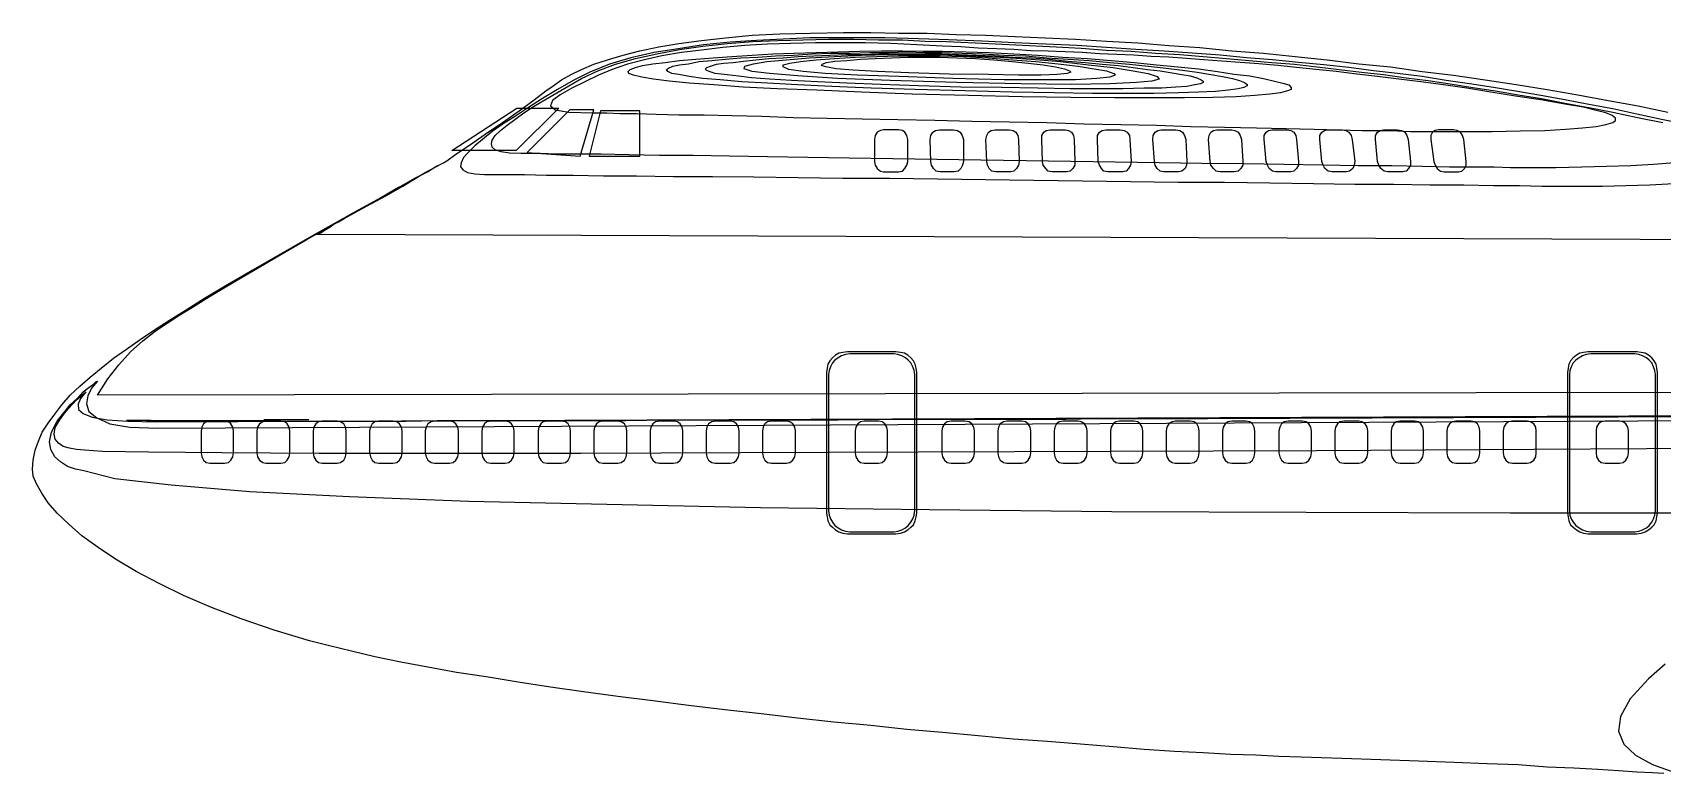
# Model space of a CAD drawing. Extents: x 895 to 2905, y -3 to 221.
# Drawn here: x 1257.5 to 1385.3, y 0.3 to 58.4 of the extents above; entities that cross this region are included whole.
import ezdxf

# ---------------------------------------------------------------- set-up
doc = ezdxf.new("R2010")
doc.units = 0
doc.header["$MEASUREMENT"] = 0
doc.layers.get('0').update_dxf_attribs({"linetype": 'CONTINUOUS'})

msp = doc.modelspace()

# ---------------------------------------------------------------- linework, layer by layer
at = {"linetype": 'Continuous'}
for points in [[(1385.41, 0.29), (1384.5, 0.34), (1383.28, 0.39), (1381.85, 0.49), (1380.23, 0.59), (1378.35, 0.69), (1376.26, 0.79), (1373.98, 0.95), (1371.54, 1.05), (1368.95, 1.15), (1366.15, 1.25), (1363.2, 1.35), (1360.15, 1.45), (1356.95, 1.56), (1355.22, 1.61), (1353.4, 1.71), (1351.41, 1.76), (1349.28, 1.91), (1347.04, 2.01), (1344.65, 2.17), (1342.21, 2.37), (1339.67, 2.57), (1337.08, 2.78), (1334.39, 2.98), (1331.64, 3.23), (1328.85, 3.49), (1326.05, 3.74), (1323.21, 4.05), (1320.31, 4.3), (1317.47, 4.61), (1314.62, 4.96), (1311.77, 5.27), (1308.93, 5.62), (1306.13, 5.98), (1303.39, 6.33), (1300.7, 6.69), (1298.1, 7.05), (1295.56, 7.45), (1293.07, 7.86), (1290.73, 8.21), (1288.5, 8.62), (1286.36, 9.03), (1284.33, 9.43), (1282.5, 9.89), (1280.77, 10.3), (1279.2, 10.7), (1276.45, 11.52), (1273.86, 12.43), (1271.52, 13.3), (1269.34, 14.26), (1267.41, 15.18), (1265.63, 16.14), (1264, 17.11), (1262.63, 18.02), (1261.36, 18.94), (1260.34, 19.85), (1259.43, 20.72), (1258.72, 21.53), (1258.21, 22.29), (1257.8, 23), (1257.55, 23.61), (1257.5, 24.17), (1257.55, 24.88), (1257.7, 25.65), (1257.96, 26.36), (1258.26, 27.07), (1258.72, 27.78), (1259.23, 28.49), (1259.78, 29.2), (1260.45, 29.96), (1261.21, 30.68), (1262.02, 31.39), (1262.88, 32.1), (1263.85, 32.86), (1264.87, 33.57), (1265.93, 34.34), (1267.05, 35.1), (1268.22, 35.86), (1269.54, 36.67), (1270.97, 37.59), (1272.59, 38.55), (1274.27, 39.52), (1276.05, 40.54), (1277.83, 41.55), (1279.6, 42.57), (1281.38, 43.58), (1283.06, 44.5), (1284.59, 45.36), (1286.01, 46.18), (1287.28, 46.84), (1288.29, 47.45), (1289.06, 47.85), (1289.57, 48.11), (1289.72, 48.21), (1289.97, 48.36), (1290.68, 48.87), (1291.75, 49.58), (1292.97, 50.45), (1294.34, 51.36), (1295.66, 52.27), (1296.83, 53.14), (1297.75, 53.85), (1298.31, 54.25), (1298.97, 54.71), (1299.73, 55.12), (1300.54, 55.53), (1301.51, 55.93), (1302.58, 56.29), (1303.8, 56.64), (1305.12, 57), (1306.59, 57.3), (1308.17, 57.56), (1309.94, 57.81), (1311.82, 58.02), (1313.91, 58.22), (1316.09, 58.32), (1318.48, 58.37), (1321.07, 58.42), (1323.21, 58.42), (1325.39, 58.37), (1327.63, 58.37), (1329.92, 58.27), (1332.2, 58.22), (1334.54, 58.12), (1336.88, 58.02), (1339.27, 57.91), (1341.71, 57.76), (1344.15, 57.61), (1346.59, 57.41), (1349.02, 57.25), (1351.52, 57), (1354.01, 56.8), (1356.5, 56.54), (1358.99, 56.29), (1361.48, 55.98), (1363.97, 55.73), (1366.46, 55.37), (1368.9, 55.07), (1371.39, 54.71), (1373.83, 54.36), (1376.26, 53.95), (1378.65, 53.54), (1381.04, 53.09), (1383.38, 52.68), (1385.72, 52.17)], [(1262.58, 29.96), (1263.39, 31.24), (1264.26, 32.35), (1265.17, 33.37), (1266.14, 34.23), (1267.1, 35), (1268.12, 35.66), (1269.03, 36.27), (1269.95, 36.83), (1271.17, 37.59), (1272.59, 38.45), (1274.07, 39.32), (1275.64, 40.23), (1277.27, 41.2), (1278.94, 42.16), (1280.57, 43.08), (1282.15, 43.99), (1283.67, 44.86), (1285.09, 45.62), (1286.36, 46.38), (1287.48, 46.99), (1288.45, 47.5), (1289.11, 47.9), (1289.57, 48.11), (1289.72, 48.21), (1289.97, 48.36), (1290.68, 48.87), (1291.75, 49.58), (1292.97, 50.45), (1294.34, 51.36), (1295.66, 52.27), (1296.83, 53.14), (1297.75, 53.85), (1298.31, 54.25), (1298.97, 54.71), (1299.73, 55.12), (1300.54, 55.53), (1301.51, 55.93), (1302.58, 56.29), (1303.8, 56.64), (1305.12, 57), (1306.59, 57.3), (1308.17, 57.56), (1309.94, 57.81), (1311.82, 58.02), (1313.91, 58.22), (1316.09, 58.32), (1318.48, 58.37), (1321.07, 58.42), (1323.21, 58.42), (1325.39, 58.37), (1327.63, 58.37), (1329.92, 58.27), (1332.2, 58.22), (1334.54, 58.12), (1336.88, 58.02), (1339.27, 57.91), (1341.71, 57.76), (1344.15, 57.61), (1346.59, 57.41), (1349.02, 57.25), (1351.52, 57), (1354.01, 56.8), (1356.5, 56.54), (1358.99, 56.29), (1361.48, 55.98), (1363.97, 55.73), (1366.46, 55.37), (1368.9, 55.07), (1371.39, 54.71), (1373.83, 54.36), (1376.26, 53.95), (1378.65, 53.54), (1381.04, 53.09), (1383.38, 52.68), (1385.72, 52.17)], [(1279.76, 42.57), (1279.91, 42.62), (1280.11, 42.72), (1280.32, 42.87), (1280.57, 43.03), (1280.82, 43.18), (1281.13, 43.38), (1281.49, 43.58), (1281.94, 43.84), (1283.67, 44.8), (1285.19, 45.62), (1286.52, 46.38), (1287.63, 47.04), (1288.5, 47.55), (1289.16, 47.9), (1289.57, 48.11), (1289.72, 48.21), (1289.97, 48.36), (1290.68, 48.87), (1291.75, 49.58), (1292.97, 50.45), (1294.34, 51.36), (1295.66, 52.27), (1296.83, 53.14), (1297.75, 53.85), (1298.31, 54.25), (1298.97, 54.71), (1299.73, 55.12), (1300.54, 55.53), (1301.51, 55.93), (1302.58, 56.29), (1303.8, 56.64), (1305.12, 57), (1306.59, 57.3), (1308.17, 57.56), (1309.94, 57.81), (1311.82, 58.02), (1313.91, 58.22), (1316.09, 58.32), (1318.48, 58.37), (1321.07, 58.42), (1323.21, 58.42), (1325.39, 58.37), (1327.63, 58.37), (1329.92, 58.27), (1332.2, 58.22), (1334.54, 58.12), (1336.88, 58.02), (1339.27, 57.91), (1341.71, 57.76), (1344.15, 57.61), (1346.59, 57.41), (1349.02, 57.25), (1351.52, 57), (1354.01, 56.8), (1356.5, 56.54), (1358.99, 56.29), (1361.48, 55.98), (1363.97, 55.73), (1366.46, 55.37), (1368.9, 55.07), (1371.39, 54.71), (1373.83, 54.36), (1376.26, 53.95), (1378.65, 53.54), (1381.04, 53.09), (1383.38, 52.68), (1385.72, 52.17)], [(1387.14, 51.21), (1385.21, 51.61), (1383.28, 52.02), (1381.4, 52.43), (1379.52, 52.78), (1377.64, 53.14), (1375.76, 53.49), (1373.93, 53.8), (1372.05, 54.1), (1370.17, 54.41), (1368.34, 54.66), (1366.46, 54.97), (1364.52, 55.22), (1362.64, 55.42), (1360.71, 55.68), (1358.73, 55.88), (1356.75, 56.08), (1354.72, 56.29), (1352.68, 56.44), (1350.6, 56.64), (1348.42, 56.8), (1346.23, 56.95), (1343.99, 57.1), (1341.71, 57.25), (1339.37, 57.41), (1336.93, 57.51), (1334.49, 57.61), (1331.95, 57.76), (1329.31, 57.86), (1327.78, 57.91), (1326.16, 57.96), (1324.33, 58.02), (1322.45, 58.02), (1320.46, 58.02), (1318.43, 58.02), (1316.35, 57.91), (1314.26, 57.81), (1312.18, 57.66), (1310.1, 57.46), (1308.11, 57.15), (1306.23, 56.85), (1304.4, 56.44), (1302.73, 55.93), (1301.2, 55.32), (1299.88, 54.66), (1298.66, 53.95), (1297.49, 53.24), (1296.38, 52.53), (1295.36, 51.87), (1294.39, 51.26), (1293.53, 50.65), (1292.77, 50.04), (1292.16, 49.53), (1291.65, 49.02), (1291.29, 48.62), (1291.09, 48.21), (1291.04, 47.9), (1291.24, 47.65), (1291.6, 47.45), (1292.16, 47.35), (1292.92, 47.29), (1293.58, 47.29), (1294.65, 47.29), (1296.07, 47.29), (1297.8, 47.24), (1299.88, 47.24), (1302.27, 47.19), (1304.86, 47.19), (1307.76, 47.14), (1310.81, 47.14), (1314.06, 47.09), (1317.52, 47.04), (1321.02, 46.99), (1324.68, 46.99), (1328.44, 46.94), (1332.2, 46.89), (1336.01, 46.84), (1339.83, 46.79), (1343.59, 46.74), (1347.3, 46.68), (1350.96, 46.68), (1354.51, 46.63), (1357.92, 46.58), (1361.17, 46.53), (1364.22, 46.53), (1367.07, 46.48), (1369.71, 46.48), (1372.05, 46.43), (1374.08, 46.43), (1375.86, 46.38), (1377.23, 46.38), (1378.25, 46.38), (1378.91, 46.38), (1380.58, 46.38), (1382.41, 46.43), (1384.29, 46.48), (1386.17, 46.58)], [(1374.84, 47.8), (1374.28, 47.8), (1373.37, 47.8), (1372.1, 47.85), (1370.52, 47.85), (1368.59, 47.85), (1366.46, 47.9), (1364.07, 47.96), (1361.42, 47.96), (1358.63, 48.01), (1355.63, 48.06), (1352.48, 48.11), (1349.18, 48.16), (1345.82, 48.21), (1342.37, 48.26), (1338.91, 48.31), (1335.41, 48.36), (1331.85, 48.41), (1328.39, 48.46), (1324.94, 48.51), (1321.53, 48.57), (1318.28, 48.62), (1315.13, 48.67), (1312.13, 48.72), (1309.28, 48.77), (1306.64, 48.77), (1304.25, 48.82), (1302.07, 48.87), (1300.19, 48.87), (1298.56, 48.87), (1297.29, 48.92), (1296.32, 48.92), (1295.77, 48.92), (1294.9, 48.97), (1294.24, 49.07), (1293.78, 49.23), (1293.53, 49.43), (1293.48, 49.68), (1293.53, 49.99), (1293.78, 50.34), (1294.19, 50.75), (1294.7, 51.16), (1295.31, 51.61), (1296.02, 52.12), (1296.78, 52.63), (1297.65, 53.14), (1298.61, 53.7), (1299.53, 54.25), (1300.54, 54.81), (1301.81, 55.42), (1303.19, 55.93), (1304.76, 56.39), (1306.44, 56.75), (1308.22, 57.1), (1310.05, 57.35), (1311.98, 57.56), (1313.96, 57.71), (1315.94, 57.81), (1317.92, 57.86), (1319.91, 57.91), (1321.89, 57.91), (1323.82, 57.86), (1325.7, 57.86), (1327.48, 57.76), (1329.15, 57.71), (1331.39, 57.61), (1333.52, 57.51), (1335.66, 57.41), (1337.74, 57.3), (1339.72, 57.2), (1341.71, 57.05), (1343.64, 56.95), (1345.57, 56.8), (1347.45, 56.69), (1349.28, 56.54), (1351.11, 56.39), (1352.89, 56.24), (1354.67, 56.08), (1356.44, 55.93), (1358.22, 55.73), (1359.95, 55.53), (1361.68, 55.32), (1363.41, 55.12), (1365.19, 54.86), (1366.91, 54.66), (1368.64, 54.41), (1370.42, 54.1), (1372.2, 53.85), (1373.98, 53.54), (1375.81, 53.24), (1377.64, 52.88), (1379.52, 52.53), (1381.4, 52.17), (1383.33, 51.76), (1385.31, 51.36)], [(1377.79, 52.78), (1375.76, 53.14), (1373.77, 53.44), (1371.84, 53.75), (1369.96, 54.05), (1368.13, 54.31), (1366.35, 54.56), (1364.63, 54.76), (1362.95, 54.97), (1361.32, 55.17), (1359.7, 55.37), (1358.12, 55.53), (1356.6, 55.68), (1355.12, 55.83), (1353.65, 55.98), (1352.18, 56.08), (1350.75, 56.19), (1349.33, 56.29), (1347.96, 56.39), (1346.59, 56.49), (1345.21, 56.54), (1343.84, 56.64), (1342.52, 56.69), (1341.15, 56.75), (1339.83, 56.85), (1338.45, 56.9), (1337.13, 56.95), (1335.76, 57), (1334.44, 57.1), (1333.07, 57.15), (1331.64, 57.2), (1330.27, 57.3), (1328.85, 57.35), (1326.82, 57.46), (1324.78, 57.56), (1322.8, 57.61), (1320.82, 57.61), (1318.89, 57.61), (1316.96, 57.56), (1315.13, 57.51), (1313.35, 57.41), (1311.62, 57.25), (1309.94, 57.05), (1308.37, 56.85), (1306.84, 56.59), (1305.47, 56.29), (1304.15, 55.93), (1302.93, 55.53), (1301.86, 55.07), (1300.8, 54.56), (1299.78, 54.05), (1298.87, 53.54), (1298.26, 53.09), (1298.1, 52.68), (1298.46, 52.37), (1299.53, 52.17), (1301.41, 52.12), (1301.81, 52.12), (1302.52, 52.12), (1303.54, 52.07), (1304.86, 52.07), (1306.39, 52.02), (1308.17, 51.97), (1310.15, 51.97), (1312.33, 51.92), (1314.67, 51.87), (1317.16, 51.76), (1319.8, 51.71), (1322.55, 51.66), (1325.34, 51.61), (1328.24, 51.56), (1331.14, 51.46), (1334.08, 51.41), (1337.03, 51.36), (1339.93, 51.26), (1342.82, 51.21), (1345.62, 51.16), (1348.31, 51.06), (1350.96, 51), (1353.45, 50.95), (1355.78, 50.9), (1357.97, 50.85), (1359.95, 50.8), (1361.73, 50.75), (1363.25, 50.75), (1364.52, 50.7), (1365.54, 50.65), (1366.25, 50.65), (1366.66, 50.65), (1369.45, 50.65), (1371.94, 50.65), (1374.13, 50.7), (1376.06, 50.75), (1377.69, 50.85), (1379.01, 50.95), (1380.08, 51.06), (1380.84, 51.21), (1381.4, 51.36), (1381.6, 51.51), (1381.6, 51.71), (1381.35, 51.92), (1380.84, 52.12), (1380.08, 52.32), (1379.06, 52.58), (1377.79, 52.78)], [(1328.85, 56.95), (1330.68, 56.9), (1332.51, 56.85), (1334.44, 56.75), (1336.32, 56.64), (1338.25, 56.49), (1340.18, 56.39), (1342.06, 56.24), (1343.89, 56.08), (1345.62, 55.88), (1347.3, 55.73), (1348.92, 55.58), (1350.4, 55.37), (1351.72, 55.17), (1352.94, 55.02), (1354.01, 54.81), (1354.87, 54.61), (1355.53, 54.46), (1355.99, 54.31), (1356.19, 54.1), (1356.19, 53.95), (1355.89, 53.85), (1355.33, 53.7), (1354.51, 53.59), (1353.34, 53.49), (1351.87, 53.39), (1350.04, 53.34), (1347.81, 53.29), (1345.26, 53.29), (1342.32, 53.29), (1338.91, 53.34), (1335.1, 53.39), (1330.88, 53.49), (1326.46, 53.59), (1322.5, 53.75), (1318.99, 53.9), (1315.89, 54), (1313.2, 54.15), (1310.91, 54.31), (1308.98, 54.46), (1307.4, 54.61), (1306.18, 54.76), (1305.27, 54.92), (1304.61, 55.07), (1304.25, 55.22), (1304.2, 55.37), (1304.35, 55.53), (1304.76, 55.68), (1305.32, 55.83), (1306.13, 55.98), (1307.1, 56.08), (1308.22, 56.24), (1309.49, 56.34), (1310.86, 56.44), (1312.33, 56.54), (1313.91, 56.64), (1315.53, 56.75), (1317.21, 56.8), (1318.94, 56.85), (1320.67, 56.9), (1322.34, 56.95), (1324.07, 57), (1325.7, 57), (1327.32, 56.95), (1328.85, 56.95)], [(1328.85, 56.95), (1330.68, 56.9), (1332.51, 56.85), (1334.44, 56.75), (1336.32, 56.64), (1338.25, 56.49), (1340.18, 56.39), (1342.06, 56.24), (1343.89, 56.08), (1345.62, 55.88), (1347.3, 55.73), (1348.92, 55.58), (1350.4, 55.37), (1351.72, 55.17), (1352.94, 55.02), (1354.01, 54.81), (1354.87, 54.61), (1355.53, 54.46), (1355.99, 54.31), (1356.19, 54.1), (1356.19, 53.95), (1355.89, 53.85), (1355.33, 53.7), (1354.51, 53.59), (1353.34, 53.49), (1351.87, 53.39), (1350.04, 53.34), (1347.81, 53.29), (1345.26, 53.29), (1342.32, 53.29), (1338.91, 53.34), (1335.1, 53.39), (1330.88, 53.49), (1326.46, 53.59), (1322.5, 53.75), (1318.99, 53.9), (1315.89, 54), (1313.2, 54.15), (1310.91, 54.31), (1308.98, 54.46), (1307.4, 54.61), (1306.18, 54.76), (1305.27, 54.92), (1304.61, 55.07), (1304.25, 55.22), (1304.2, 55.37), (1304.35, 55.53), (1304.76, 55.68), (1305.32, 55.83), (1306.13, 55.98), (1307.1, 56.08), (1308.22, 56.24), (1309.49, 56.34), (1310.86, 56.44), (1312.33, 56.54), (1313.91, 56.64), (1315.53, 56.75), (1317.21, 56.8), (1318.94, 56.85), (1320.67, 56.9), (1322.34, 56.95), (1324.07, 57), (1325.7, 57), (1327.32, 56.95), (1328.85, 56.95)], [(1330.58, 53.85), (1326.71, 53.95), (1323.26, 54.05), (1320.16, 54.2), (1317.47, 54.31), (1315.13, 54.46), (1313.1, 54.56), (1311.42, 54.71), (1310.05, 54.81), (1308.98, 54.97), (1308.17, 55.12), (1307.61, 55.22), (1307.3, 55.37), (1307.2, 55.53), (1307.35, 55.63), (1307.71, 55.78), (1308.22, 55.88), (1308.93, 55.98), (1309.74, 56.14), (1310.76, 56.24), (1311.82, 56.34), (1313.04, 56.44), (1314.37, 56.49), (1315.74, 56.59), (1317.16, 56.64), (1318.63, 56.75), (1320.11, 56.8), (1321.63, 56.8), (1323.11, 56.85), (1324.63, 56.85), (1326.05, 56.9), (1327.48, 56.85), (1328.8, 56.85), (1330.37, 56.8), (1332, 56.75), (1333.68, 56.64), (1335.35, 56.59), (1337.03, 56.44), (1338.71, 56.34), (1340.33, 56.24), (1341.96, 56.08), (1343.49, 55.93), (1344.96, 55.78), (1346.38, 55.63), (1347.65, 55.47), (1348.82, 55.32), (1349.89, 55.12), (1350.8, 54.97), (1351.57, 54.81), (1352.12, 54.66), (1352.53, 54.51), (1352.73, 54.36), (1352.73, 54.25), (1352.48, 54.1), (1352.02, 54), (1351.26, 53.9), (1350.24, 53.8), (1348.92, 53.75), (1347.35, 53.7), (1345.42, 53.65), (1343.18, 53.65), (1340.59, 53.65), (1337.59, 53.7), (1334.29, 53.75), (1330.58, 53.85)], [(1330.27, 54.15), (1326.97, 54.25), (1323.97, 54.36), (1321.33, 54.46), (1319.04, 54.56), (1317.01, 54.66), (1315.28, 54.76), (1313.86, 54.86), (1312.64, 55.02), (1311.72, 55.12), (1311.01, 55.22), (1310.55, 55.37), (1310.3, 55.47), (1310.25, 55.58), (1310.35, 55.68), (1310.66, 55.78), (1311.11, 55.93), (1311.67, 56.03), (1312.43, 56.08), (1313.25, 56.19), (1314.21, 56.29), (1315.23, 56.39), (1316.35, 56.44), (1317.52, 56.54), (1318.74, 56.59), (1320.01, 56.64), (1321.28, 56.69), (1322.6, 56.69), (1323.87, 56.75), (1325.14, 56.75), (1326.41, 56.75), (1327.63, 56.75), (1328.75, 56.75), (1330.12, 56.69), (1331.49, 56.64), (1332.91, 56.59), (1334.39, 56.49), (1335.81, 56.44), (1337.23, 56.34), (1338.66, 56.19), (1340.03, 56.08), (1341.35, 55.93), (1342.62, 55.83), (1343.79, 55.68), (1344.91, 55.53), (1345.92, 55.42), (1346.84, 55.27), (1347.6, 55.12), (1348.26, 55.02), (1348.77, 54.86), (1349.13, 54.71), (1349.28, 54.61), (1349.28, 54.51), (1349.08, 54.41), (1348.62, 54.31), (1348.01, 54.2), (1347.14, 54.15), (1346.03, 54.05), (1344.65, 54.05), (1342.98, 54), (1341.05, 54), (1338.86, 54), (1336.32, 54.05), (1333.47, 54.1), (1330.27, 54.15)], [(1329.97, 54.51), (1324.73, 54.66), (1320.62, 54.81), (1317.47, 55.02), (1315.28, 55.22), (1313.91, 55.37), (1313.3, 55.58), (1313.35, 55.78), (1314.01, 55.98), (1315.08, 56.14), (1316.6, 56.29), (1318.38, 56.44), (1320.36, 56.54), (1322.5, 56.64), (1324.63, 56.69), (1326.77, 56.69), (1328.7, 56.69), (1330.98, 56.59), (1333.37, 56.49), (1335.81, 56.34), (1338.1, 56.14), (1340.28, 55.88), (1342.21, 55.68), (1343.79, 55.42), (1344.96, 55.22), (1345.67, 54.97), (1345.82, 54.76), (1345.26, 54.61), (1344.04, 54.51), (1341.96, 54.41), (1338.96, 54.36), (1335, 54.41), (1329.97, 54.51)], [(1329.66, 54.81), (1325.44, 54.97), (1322.14, 55.07), (1319.65, 55.22), (1317.92, 55.37), (1316.8, 55.53), (1316.35, 55.73), (1316.35, 55.88), (1316.86, 56.03), (1317.72, 56.14), (1318.94, 56.29), (1320.36, 56.39), (1321.99, 56.49), (1323.67, 56.54), (1325.39, 56.59), (1327.07, 56.59), (1328.65, 56.59), (1330.48, 56.54), (1332.41, 56.44), (1334.34, 56.29), (1336.17, 56.14), (1337.9, 55.98), (1339.47, 55.78), (1340.74, 55.58), (1341.71, 55.42), (1342.27, 55.22), (1342.37, 55.07), (1341.96, 54.92), (1340.94, 54.81), (1339.27, 54.71), (1336.88, 54.71), (1333.68, 54.71), (1329.66, 54.81)], [(1328.6, 56.49), (1329.97, 56.44), (1331.44, 56.39), (1332.86, 56.29), (1334.29, 56.14), (1335.56, 56.03), (1336.73, 55.88), (1337.69, 55.73), (1338.4, 55.58), (1338.81, 55.42), (1338.91, 55.32), (1338.61, 55.22), (1337.84, 55.12), (1336.57, 55.07), (1334.8, 55.07), (1332.41, 55.12), (1329.36, 55.17), (1326.21, 55.27), (1323.72, 55.37), (1321.84, 55.47), (1320.51, 55.58), (1319.7, 55.73), (1319.35, 55.83), (1319.4, 55.93), (1319.75, 56.08), (1320.41, 56.19), (1321.33, 56.24), (1322.4, 56.34), (1323.56, 56.39), (1324.83, 56.44), (1326.16, 56.49), (1327.43, 56.49), (1328.6, 56.49)], [(1295.46, 52.48), (1298.76, 52.48), (1295.41, 49.17), (1290.38, 49.17), (1295.46, 52.48)], [(1299.63, 52.37), (1296.27, 49.02), (1300.44, 48.72), (1301.51, 52.37), (1299.63, 52.37)], [(1302.02, 52.27), (1301.15, 48.72), (1305.12, 48.72), (1305.12, 52.27), (1302.02, 52.27)], [(1325.39, 47.5), (1325.7, 47.55), (1325.9, 47.75), (1326.05, 48.01), (1326.11, 48.31), (1326.11, 50.04), (1326.05, 50.34), (1325.9, 50.6), (1325.7, 50.75), (1325.39, 50.8), (1324.22, 50.8), (1323.97, 50.75), (1323.72, 50.6), (1323.56, 50.34), (1323.51, 50.04), (1323.51, 48.31), (1323.56, 48.01), (1323.72, 47.75), (1323.97, 47.55), (1324.22, 47.5), (1325.39, 47.5)], [(1330.48, 48.31), (1330.42, 48.01), (1330.27, 47.75), (1330.07, 47.55), (1329.76, 47.5), (1328.65, 47.5), (1328.34, 47.55), (1328.14, 47.75), (1327.99, 48.01), (1327.93, 48.31), (1327.88, 50.04), (1327.93, 50.34), (1328.09, 50.6), (1328.29, 50.75), (1328.6, 50.8), (1329.71, 50.8), (1330.02, 50.75), (1330.22, 50.6), (1330.37, 50.34), (1330.48, 50.04), (1330.48, 48.31)], [(1334.85, 48.31), (1334.8, 48.01), (1334.64, 47.75), (1334.44, 47.55), (1334.19, 47.5), (1333.02, 47.5), (1332.71, 47.55), (1332.51, 47.75), (1332.36, 48.01), (1332.31, 48.31), (1332.25, 50.04), (1332.31, 50.34), (1332.46, 50.6), (1332.66, 50.75), (1332.97, 50.8), (1334.08, 50.8), (1334.39, 50.75), (1334.59, 50.6), (1334.74, 50.34), (1334.8, 50.04), (1334.85, 48.31)], [(1339.22, 48.31), (1339.22, 48.01), (1339.06, 47.75), (1338.86, 47.55), (1338.56, 47.5), (1337.44, 47.5), (1337.13, 47.55), (1336.93, 47.75), (1336.73, 48.01), (1336.68, 48.31), (1336.62, 50.04), (1336.62, 50.34), (1336.78, 50.6), (1336.98, 50.75), (1337.29, 50.8), (1338.45, 50.8), (1338.71, 50.75), (1338.96, 50.6), (1339.11, 50.34), (1339.17, 50.04), (1339.22, 48.31)], [(1343.64, 48.31), (1343.59, 48.01), (1343.43, 47.75), (1343.23, 47.55), (1342.98, 47.5), (1341.81, 47.5), (1341.5, 47.55), (1341.3, 47.75), (1341.15, 48.01), (1341.05, 48.31), (1341, 50.04), (1341, 50.34), (1341.15, 50.6), (1341.35, 50.75), (1341.66, 50.8), (1342.77, 50.8), (1343.08, 50.75), (1343.33, 50.6), (1343.49, 50.34), (1343.54, 50.04), (1343.64, 48.31)], [(1348.01, 48.31), (1347.96, 48.01), (1347.86, 47.75), (1347.6, 47.55), (1347.35, 47.5), (1346.18, 47.5), (1345.92, 47.55), (1345.67, 47.75), (1345.52, 48.01), (1345.47, 48.31), (1345.32, 50.04), (1345.37, 50.34), (1345.52, 50.6), (1345.72, 50.75), (1345.98, 50.8), (1347.14, 50.8), (1347.45, 50.75), (1347.65, 50.6), (1347.81, 50.34), (1347.91, 50.04), (1348.01, 48.31)], [(1352.38, 48.31), (1352.38, 48.01), (1352.23, 47.75), (1352.02, 47.55), (1351.72, 47.5), (1350.6, 47.5), (1350.3, 47.55), (1350.09, 47.75), (1349.89, 48.01), (1349.84, 48.31), (1349.69, 50.04), (1349.74, 50.34), (1349.89, 50.6), (1350.09, 50.75), (1350.35, 50.8), (1351.52, 50.8), (1351.77, 50.75), (1352.02, 50.6), (1352.18, 50.34), (1352.28, 50.04), (1352.38, 48.31)], [(1356.75, 48.31), (1356.75, 48.01), (1356.6, 47.75), (1356.39, 47.55), (1356.14, 47.5), (1354.97, 47.5), (1354.72, 47.55), (1354.46, 47.75), (1354.31, 48.01), (1354.21, 48.31), (1354.06, 50.04), (1354.06, 50.34), (1354.21, 50.6), (1354.41, 50.75), (1354.72, 50.8), (1355.83, 50.8), (1356.14, 50.75), (1356.39, 50.6), (1356.55, 50.34), (1356.6, 50.04), (1356.75, 48.31)], [(1361.17, 48.31), (1361.12, 48.01), (1361.02, 47.75), (1360.76, 47.55), (1360.51, 47.5), (1359.39, 47.5), (1359.09, 47.55), (1358.83, 47.75), (1358.68, 48.01), (1358.58, 48.31), (1358.43, 50.04), (1358.43, 50.34), (1358.58, 50.6), (1358.78, 50.75), (1359.04, 50.8), (1360.21, 50.8), (1360.46, 50.75), (1360.71, 50.6), (1360.87, 50.34), (1360.97, 50.04), (1361.17, 48.31)], [(1365.54, 48.31), (1365.54, 48.01), (1365.39, 47.75), (1365.19, 47.55), (1364.93, 47.5), (1363.76, 47.5), (1363.46, 47.55), (1363.2, 47.75), (1363.05, 48.01), (1362.95, 48.31), (1362.8, 50.04), (1362.8, 50.34), (1362.95, 50.6), (1363.15, 50.75), (1363.41, 50.8), (1364.52, 50.8), (1364.83, 50.75), (1365.08, 50.6), (1365.24, 50.34), (1365.34, 50.04), (1365.54, 48.31)], [(1369.3, 47.5), (1369.56, 47.55), (1369.76, 47.75), (1369.91, 48.01), (1369.91, 48.31), (1369.71, 50.04), (1369.61, 50.34), (1369.45, 50.6), (1369.2, 50.75), (1368.9, 50.8), (1367.73, 50.8), (1367.47, 50.75), (1367.27, 50.6), (1367.12, 50.34), (1367.12, 50.04), (1367.37, 48.31), (1367.47, 48.01), (1367.62, 47.75), (1367.88, 47.55), (1368.18, 47.5), (1369.3, 47.5)], [(1386.23, 48.21), (1384.6, 48.06), (1382.82, 47.96), (1380.89, 47.9), (1378.96, 47.85), (1376.93, 47.8), (1374.84, 47.8)], [(1563.43, 41.51), (1279.76, 42.57)], [(1326.82, 25.75), (1326.82, 31.74), (1326.77, 32.1), (1326.71, 32.4), (1326.56, 32.66), (1326.36, 32.91), (1326.11, 33.12), (1325.85, 33.27), (1325.55, 33.32), (1325.19, 33.37), (1321.38, 33.37), (1321.02, 33.32), (1320.72, 33.27), (1320.46, 33.12), (1320.21, 32.91), (1320.01, 32.66), (1319.85, 32.4), (1319.8, 32.1), (1319.75, 31.74), (1319.75, 25.75)], [(1384.9, 25.75), (1384.9, 31.74), (1384.85, 32.1), (1384.8, 32.4), (1384.65, 32.66), (1384.45, 32.91), (1384.19, 33.12), (1383.94, 33.27), (1383.63, 33.32), (1383.28, 33.37), (1379.47, 33.37), (1379.11, 33.32), (1378.81, 33.27), (1378.55, 33.12), (1378.3, 32.91), (1378.09, 32.66), (1377.94, 32.4), (1377.89, 32.1), (1377.84, 31.74), (1377.84, 25.75)], [(1326.66, 25.75), (1326.66, 31.59), (1326.61, 31.9), (1326.51, 32.2), (1326.36, 32.51), (1326.16, 32.71), (1325.95, 32.91), (1325.65, 33.06), (1325.34, 33.17), (1325.04, 33.22), (1321.58, 33.22), (1321.23, 33.17), (1320.92, 33.06), (1320.67, 32.91), (1320.41, 32.71), (1320.21, 32.51), (1320.06, 32.2), (1319.96, 31.9), (1319.91, 31.59), (1319.91, 25.65)], [(1384.75, 25.75), (1384.75, 31.59), (1384.7, 31.9), (1384.6, 32.2), (1384.45, 32.51), (1384.24, 32.71), (1384.04, 32.91), (1383.73, 33.06), (1383.43, 33.17), (1383.13, 33.22), (1379.67, 33.22), (1379.31, 33.17), (1379.01, 33.06), (1378.75, 32.91), (1378.5, 32.71), (1378.3, 32.51), (1378.14, 32.2), (1378.04, 31.9), (1377.99, 31.59), (1377.99, 25.65)], [(1390.04, 20.72), (1373.37, 20.72), (1357.36, 20.77), (1342.11, 20.82), (1327.83, 20.97), (1314.57, 21.12), (1302.52, 21.38), (1291.7, 21.63), (1282.35, 21.99), (1274.52, 22.39), (1268.37, 22.9), (1263.95, 23.41), (1261.51, 24.02), (1260.85, 24.17), (1260.24, 24.37), (1259.68, 24.73), (1259.23, 25.14), (1258.92, 25.7), (1258.82, 26.31), (1258.97, 27.07), (1259.43, 27.93), (1259.94, 28.59), (1260.45, 29.2), (1261, 29.71), (1261.46, 30.22), (1261.92, 30.57), (1262.28, 30.83), (1262.48, 31.03), (1262.58, 31.08)], [(1262.58, 31.08), (1262.12, 30.52), (1261.82, 29.91), (1261.72, 29.3), (1261.92, 28.69), (1262.53, 28.19), (1263.55, 27.73), (1265.12, 27.47), (1267.31, 27.37), (1483.58, 28.46)], [(1392.93, 25.8), (1375.2, 25.7), (1358.17, 25.59), (1342.01, 25.54), (1326.92, 25.49), (1313.04, 25.44), (1300.49, 25.39), (1289.41, 25.39), (1279.96, 25.39), (1272.34, 25.44), (1266.59, 25.49), (1262.99, 25.54), (1261.56, 25.65), (1260.95, 25.7), (1260.39, 25.8), (1259.89, 25.95), (1259.53, 26.2), (1259.28, 26.51), (1259.18, 26.92), (1259.28, 27.42), (1259.63, 28.03), (1259.94, 28.49), (1260.29, 28.9), (1260.65, 29.3), (1260.95, 29.61), (1261.26, 29.86), (1261.46, 30.07), (1261.61, 30.17), (1261.67, 30.22)], [(1261.67, 30.22), (1261.26, 29.71), (1261.06, 29.25), (1261.11, 28.85), (1261.46, 28.54), (1262.17, 28.24), (1263.34, 28.03), (1264.97, 27.93), (1267.2, 27.88), (1485.28, 28.76)], [(1494.2, 30.37), (1262.58, 29.96)], [(1277.47, 27.93), (1277.78, 27.93), (1278.49, 27.93), (1279.5, 27.93), (1280.88, 27.93), (1282.6, 27.93), (1284.53, 27.93), (1286.77, 27.93), (1289.21, 27.98), (1291.85, 27.98), (1294.7, 27.98), (1297.7, 27.98), (1300.8, 27.98), (1304, 27.98), (1307.3, 28.03), (1310.6, 28.03), (1313.96, 28.03), (1317.31, 28.03), (1320.67, 28.03), (1323.92, 28.08), (1327.12, 28.08), (1330.17, 28.08), (1333.12, 28.08), (1335.91, 28.08), (1338.51, 28.08), (1340.89, 28.14), (1343.08, 28.14), (1344.96, 28.14), (1346.59, 28.14), (1347.86, 28.14), (1348.82, 28.14), (1349.43, 28.14), (1349.63, 28.14), (1484.84, 28.68)], [(1266.8, 27.98), (1266.75, 27.98), (1266.54, 27.98), (1266.29, 27.98), (1265.98, 27.98), (1265.68, 27.98), (1265.32, 27.98), (1265.07, 27.98), (1264.87, 27.98)], [(1266.44, 27.98), (1266.65, 27.98), (1266.95, 27.98), (1267.31, 27.98), (1267.66, 27.98), (1268.02, 27.98), (1268.32, 27.98), (1268.53, 27.98), (1268.58, 27.98)], [(1267.97, 27.98), (1268.17, 27.98), (1268.53, 27.98), (1268.88, 27.98), (1269.29, 27.98), (1269.69, 27.98), (1270, 27.98), (1270.2, 27.98), (1270.3, 27.98)], [(1269.49, 27.98), (1269.75, 27.98), (1270.1, 27.98), (1270.51, 27.98), (1270.97, 27.98), (1271.37, 27.98), (1271.73, 27.98), (1271.98, 27.98), (1272.08, 27.98)], [(1272.54, 24.63), (1272.85, 24.68), (1273.05, 24.88), (1273.2, 25.14), (1273.25, 25.44), (1273.25, 27.17), (1273.2, 27.47), (1273.05, 27.73), (1272.85, 27.88), (1272.54, 27.93), (1271.42, 27.93), (1271.12, 27.88), (1270.91, 27.73), (1270.76, 27.47), (1270.71, 27.17), (1270.71, 25.44), (1270.76, 25.14), (1270.91, 24.88), (1271.12, 24.68), (1271.42, 24.63), (1272.54, 24.63)], [(1271.02, 27.98), (1271.27, 27.98), (1271.68, 27.98), (1272.13, 27.98), (1272.64, 27.98), (1273.1, 27.93), (1273.51, 27.93), (1273.76, 27.93), (1273.86, 27.93)], [(1272.54, 27.98), (1272.85, 27.98), (1273.25, 27.98), (1273.76, 27.98), (1274.27, 27.98), (1274.78, 27.93), (1275.18, 27.93), (1275.49, 27.93), (1275.59, 27.93)], [(1274.12, 27.98), (1274.42, 27.98), (1274.88, 27.98), (1275.39, 27.98), (1275.95, 27.98), (1276.5, 27.93), (1276.96, 27.93), (1277.27, 27.93), (1277.37, 27.93)], [(1276.96, 24.63), (1277.27, 24.68), (1277.47, 24.88), (1277.62, 25.14), (1277.67, 25.44), (1277.67, 27.17), (1277.62, 27.47), (1277.47, 27.73), (1277.27, 27.88), (1276.96, 27.93), (1275.79, 27.93), (1275.54, 27.88), (1275.29, 27.73), (1275.13, 27.47), (1275.08, 27.17), (1275.08, 25.44), (1275.13, 25.14), (1275.29, 24.88), (1275.54, 24.68), (1275.79, 24.63), (1276.96, 24.63)], [(1279.15, 28.03), (1279.05, 28.03), (1278.69, 28.03), (1278.18, 28.03), (1277.62, 28.03), (1277.01, 28.03), (1276.45, 28.03), (1275.95, 28.03), (1275.64, 28.03)], [(1281.38, 24.63), (1281.64, 24.68), (1281.89, 24.88), (1282.04, 25.14), (1282.09, 25.44), (1282.09, 27.17), (1282.04, 27.47), (1281.89, 27.73), (1281.64, 27.88), (1281.38, 27.93), (1280.21, 27.93), (1279.91, 27.88), (1279.71, 27.73), (1279.55, 27.47), (1279.5, 27.17), (1279.5, 25.44), (1279.55, 25.14), (1279.71, 24.88), (1279.91, 24.68), (1280.21, 24.63), (1281.38, 24.63)], [(1285.75, 24.63), (1286.06, 24.68), (1286.26, 24.88), (1286.41, 25.14), (1286.47, 25.44), (1286.47, 27.17), (1286.41, 27.47), (1286.26, 27.73), (1286.06, 27.88), (1285.75, 27.93), (1284.64, 27.93), (1284.33, 27.88), (1284.13, 27.73), (1283.98, 27.47), (1283.92, 27.17), (1283.92, 25.44), (1283.98, 25.14), (1284.13, 24.88), (1284.33, 24.68), (1284.64, 24.63), (1285.75, 24.63)], [(1290.18, 24.63), (1290.48, 24.68), (1290.68, 24.88), (1290.84, 25.14), (1290.89, 25.44), (1290.89, 27.17), (1290.84, 27.47), (1290.68, 27.73), (1290.48, 27.88), (1290.18, 27.93), (1289.01, 27.93), (1288.75, 27.88), (1288.5, 27.73), (1288.35, 27.47), (1288.29, 27.17), (1288.29, 25.44), (1288.35, 25.14), (1288.5, 24.88), (1288.75, 24.68), (1289.01, 24.63), (1290.18, 24.63)], [(1294.55, 24.63), (1294.85, 24.68), (1295.05, 24.88), (1295.21, 25.14), (1295.26, 25.44), (1295.26, 27.17), (1295.21, 27.47), (1295.05, 27.73), (1294.85, 27.88), (1294.55, 27.93), (1293.43, 27.93), (1293.12, 27.88), (1292.92, 27.73), (1292.77, 27.47), (1292.72, 27.17), (1292.72, 25.44), (1292.77, 25.14), (1292.92, 24.88), (1293.12, 24.68), (1293.43, 24.63), (1294.55, 24.63)], [(1298.97, 24.63), (1299.27, 24.68), (1299.48, 24.88), (1299.63, 25.14), (1299.68, 25.44), (1299.68, 27.17), (1299.63, 27.47), (1299.48, 27.73), (1299.27, 27.88), (1298.97, 27.93), (1297.85, 27.93), (1297.54, 27.88), (1297.34, 27.73), (1297.19, 27.47), (1297.14, 27.17), (1297.14, 25.44), (1297.19, 25.14), (1297.34, 24.88), (1297.54, 24.68), (1297.85, 24.63), (1298.97, 24.63)], [(1303.39, 24.63), (1303.64, 24.68), (1303.9, 24.88), (1304.05, 25.14), (1304.1, 25.44), (1304.1, 27.17), (1304.05, 27.47), (1303.9, 27.73), (1303.64, 27.88), (1303.39, 27.93), (1302.22, 27.93), (1301.91, 27.88), (1301.71, 27.73), (1301.56, 27.47), (1301.51, 27.17), (1301.51, 25.44), (1301.56, 25.14), (1301.71, 24.88), (1301.91, 24.68), (1302.22, 24.63), (1303.39, 24.63)], [(1307.76, 24.63), (1308.06, 24.68), (1308.27, 24.88), (1308.42, 25.14), (1308.47, 25.44), (1308.47, 27.17), (1308.42, 27.47), (1308.27, 27.73), (1308.06, 27.88), (1307.76, 27.93), (1306.64, 27.93), (1306.34, 27.88), (1306.13, 27.73), (1305.98, 27.47), (1305.93, 27.17), (1305.93, 25.44), (1305.98, 25.14), (1306.13, 24.88), (1306.34, 24.68), (1306.64, 24.63), (1307.76, 24.63)], [(1312.18, 24.63), (1312.49, 24.68), (1312.69, 24.88), (1312.84, 25.14), (1312.89, 25.44), (1312.89, 27.17), (1312.84, 27.47), (1312.69, 27.73), (1312.49, 27.88), (1312.18, 27.93), (1311.01, 27.93), (1310.76, 27.88), (1310.5, 27.73), (1310.35, 27.47), (1310.3, 27.17), (1310.3, 25.44), (1310.35, 25.14), (1310.5, 24.88), (1310.76, 24.68), (1311.01, 24.63), (1312.18, 24.63)], [(1316.6, 24.63), (1316.86, 24.68), (1317.11, 24.88), (1317.26, 25.14), (1317.31, 25.44), (1317.31, 27.17), (1317.26, 27.47), (1317.11, 27.73), (1316.86, 27.88), (1316.6, 27.93), (1315.43, 27.93), (1315.13, 27.88), (1314.92, 27.73), (1314.77, 27.47), (1314.72, 27.17), (1314.72, 25.44), (1314.77, 25.14), (1314.92, 24.88), (1315.13, 24.68), (1315.43, 24.63), (1316.6, 24.63)], [(1323.82, 24.63), (1324.12, 24.68), (1324.33, 24.88), (1324.48, 25.14), (1324.53, 25.44), (1324.53, 27.17), (1324.48, 27.47), (1324.33, 27.73), (1324.12, 27.88), (1323.82, 27.93), (1322.7, 27.93), (1322.4, 27.88), (1322.19, 27.73), (1322.04, 27.47), (1321.99, 27.17), (1321.99, 25.44), (1322.04, 25.14), (1322.19, 24.88), (1322.4, 24.68), (1322.7, 24.63), (1323.82, 24.63)], [(1330.63, 24.63), (1330.93, 24.68), (1331.14, 24.88), (1331.29, 25.14), (1331.34, 25.44), (1331.34, 27.17), (1331.29, 27.47), (1331.14, 27.73), (1330.93, 27.88), (1330.63, 27.93), (1329.51, 27.93), (1329.21, 27.88), (1329, 27.73), (1328.85, 27.47), (1328.8, 27.17), (1328.8, 25.44), (1328.85, 25.14), (1329, 24.88), (1329.21, 24.68), (1329.51, 24.63), (1330.63, 24.63)], [(1335.05, 24.63), (1335.35, 24.68), (1335.56, 24.88), (1335.71, 25.14), (1335.76, 25.44), (1335.76, 27.17), (1335.71, 27.47), (1335.56, 27.73), (1335.35, 27.88), (1335.05, 27.93), (1333.88, 27.93), (1333.63, 27.88), (1333.37, 27.73), (1333.22, 27.47), (1333.17, 27.17), (1333.17, 25.44), (1333.22, 25.14), (1333.37, 24.88), (1333.63, 24.68), (1333.88, 24.63), (1335.05, 24.63)], [(1339.47, 24.63), (1339.72, 24.68), (1339.98, 24.88), (1340.13, 25.14), (1340.18, 25.44), (1340.18, 27.17), (1340.13, 27.47), (1339.98, 27.73), (1339.72, 27.88), (1339.47, 27.93), (1338.3, 27.93), (1338, 27.88), (1337.79, 27.73), (1337.64, 27.47), (1337.59, 27.17), (1337.59, 25.44), (1337.64, 25.14), (1337.79, 24.88), (1338, 24.68), (1338.3, 24.63), (1339.47, 24.63)], [(1343.84, 24.63), (1344.15, 24.68), (1344.35, 24.88), (1344.5, 25.14), (1344.55, 25.44), (1344.55, 27.17), (1344.5, 27.47), (1344.35, 27.73), (1344.15, 27.88), (1343.84, 27.93), (1342.72, 27.93), (1342.42, 27.88), (1342.21, 27.73), (1342.06, 27.47), (1342.01, 27.17), (1342.01, 25.44), (1342.06, 25.14), (1342.21, 24.88), (1342.42, 24.68), (1342.72, 24.63), (1343.84, 24.63)], [(1348.26, 24.63), (1348.57, 24.68), (1348.77, 24.88), (1348.92, 25.14), (1348.97, 25.44), (1348.97, 27.17), (1348.92, 27.47), (1348.77, 27.73), (1348.57, 27.88), (1348.26, 27.93), (1347.09, 27.93), (1346.84, 27.88), (1346.59, 27.73), (1346.43, 27.47), (1346.38, 27.17), (1346.38, 25.44), (1346.43, 25.14), (1346.59, 24.88), (1346.84, 24.68), (1347.09, 24.63), (1348.26, 24.63)], [(1352.63, 24.63), (1352.94, 24.68), (1353.14, 24.88), (1353.29, 25.14), (1353.34, 25.44), (1353.34, 27.17), (1353.29, 27.47), (1353.14, 27.73), (1352.94, 27.88), (1352.63, 27.93), (1351.52, 27.93), (1351.21, 27.88), (1351.01, 27.73), (1350.85, 27.47), (1350.8, 27.17), (1350.8, 25.44), (1350.85, 25.14), (1351.01, 24.88), (1351.21, 24.68), (1351.52, 24.63), (1352.63, 24.63)], [(1357.05, 24.63), (1357.36, 24.68), (1357.56, 24.88), (1357.72, 25.14), (1357.77, 25.44), (1357.77, 27.17), (1357.72, 27.47), (1357.56, 27.73), (1357.36, 27.88), (1357.05, 27.93), (1355.94, 27.93), (1355.63, 27.88), (1355.43, 27.73), (1355.28, 27.47), (1355.22, 27.17), (1355.22, 25.44), (1355.28, 25.14), (1355.43, 24.88), (1355.63, 24.68), (1355.94, 24.63), (1357.05, 24.63)], [(1361.48, 24.63), (1361.73, 24.68), (1361.98, 24.88), (1362.14, 25.14), (1362.19, 25.44), (1362.19, 27.17), (1362.14, 27.47), (1361.98, 27.73), (1361.73, 27.88), (1361.48, 27.93), (1360.31, 27.93), (1360, 27.88), (1359.8, 27.73), (1359.65, 27.47), (1359.6, 27.17), (1359.6, 25.44), (1359.65, 25.14), (1359.8, 24.88), (1360, 24.68), (1360.31, 24.63), (1361.48, 24.63)], [(1365.85, 24.63), (1366.15, 24.68), (1366.35, 24.88), (1366.51, 25.14), (1366.56, 25.44), (1366.56, 27.17), (1366.51, 27.47), (1366.35, 27.73), (1366.15, 27.88), (1365.85, 27.93), (1364.73, 27.93), (1364.42, 27.88), (1364.22, 27.73), (1364.07, 27.47), (1364.02, 27.17), (1364.02, 25.44), (1364.07, 25.14), (1364.22, 24.88), (1364.42, 24.68), (1364.73, 24.63), (1365.85, 24.63)], [(1370.27, 24.63), (1370.57, 24.68), (1370.78, 24.88), (1370.93, 25.14), (1370.98, 25.44), (1370.98, 27.17), (1370.93, 27.47), (1370.78, 27.73), (1370.57, 27.88), (1370.27, 27.93), (1369.1, 27.93), (1368.84, 27.88), (1368.59, 27.73), (1368.44, 27.47), (1368.39, 27.17), (1368.39, 25.44), (1368.44, 25.14), (1368.59, 24.88), (1368.84, 24.68), (1369.1, 24.63), (1370.27, 24.63)], [(1374.69, 24.63), (1374.94, 24.68), (1375.2, 24.88), (1375.35, 25.14), (1375.4, 25.44), (1375.4, 27.17), (1375.35, 27.47), (1375.2, 27.73), (1374.94, 27.88), (1374.69, 27.93), (1373.52, 27.93), (1373.22, 27.88), (1373.01, 27.73), (1372.86, 27.47), (1372.81, 27.17), (1372.81, 25.44), (1372.86, 25.14), (1373.01, 24.88), (1373.22, 24.68), (1373.52, 24.63), (1374.69, 24.63)], [(1381.91, 24.63), (1382.21, 24.68), (1382.41, 24.88), (1382.57, 25.14), (1382.62, 25.44), (1382.62, 27.17), (1382.57, 27.47), (1382.41, 27.73), (1382.21, 27.88), (1381.91, 27.93), (1380.79, 27.93), (1380.48, 27.88), (1380.28, 27.73), (1380.13, 27.47), (1380.08, 27.17), (1380.08, 25.44), (1380.13, 25.14), (1380.28, 24.88), (1380.48, 24.68), (1380.79, 24.63), (1381.91, 24.63)], [(1319.75, 25.75), (1319.75, 20.72), (1319.8, 20.41), (1319.85, 20.11), (1320.01, 19.8), (1320.21, 19.6), (1320.46, 19.39), (1320.72, 19.24), (1321.02, 19.14), (1321.38, 19.09), (1325.19, 19.09), (1325.55, 19.14), (1325.85, 19.24), (1326.11, 19.39), (1326.36, 19.6), (1326.56, 19.8), (1326.71, 20.11), (1326.77, 20.41), (1326.82, 20.72), (1326.82, 25.75)], [(1319.91, 25.65), (1319.91, 20.92), (1319.96, 20.56), (1320.06, 20.26), (1320.21, 20), (1320.41, 19.75), (1320.67, 19.55), (1320.92, 19.39), (1321.23, 19.29), (1321.58, 19.24), (1325.04, 19.24), (1325.34, 19.29), (1325.65, 19.39), (1325.95, 19.55), (1326.16, 19.75), (1326.36, 20), (1326.51, 20.26), (1326.61, 20.56), (1326.66, 20.92), (1326.66, 25.75)], [(1377.84, 25.75), (1377.84, 20.72), (1377.89, 20.41), (1377.94, 20.11), (1378.09, 19.8), (1378.3, 19.6), (1378.55, 19.39), (1378.81, 19.24), (1379.11, 19.14), (1379.47, 19.09), (1383.28, 19.09), (1383.63, 19.14), (1383.94, 19.24), (1384.19, 19.39), (1384.45, 19.6), (1384.65, 19.8), (1384.8, 20.11), (1384.85, 20.41), (1384.9, 20.72), (1384.9, 25.75)], [(1377.99, 25.65), (1377.99, 20.92), (1378.04, 20.56), (1378.14, 20.26), (1378.3, 20), (1378.5, 19.75), (1378.75, 19.55), (1379.01, 19.39), (1379.31, 19.29), (1379.67, 19.24), (1383.13, 19.24), (1383.43, 19.29), (1383.73, 19.39), (1384.04, 19.55), (1384.24, 19.75), (1384.45, 20), (1384.6, 20.26), (1384.7, 20.56), (1384.75, 20.92), (1384.75, 25.75)], [(1385.51, 8.87), (1384.19, 7.71), (1382.77, 6.13), (1382.01, 4.76), (1381.85, 3.59), (1382.26, 2.57), (1383.18, 1.71), (1384.5, 1), (1386.17, 0.39)]]:
    msp.add_lwpolyline(points, dxfattribs=at)

doc.saveas('drawing.dxf')
